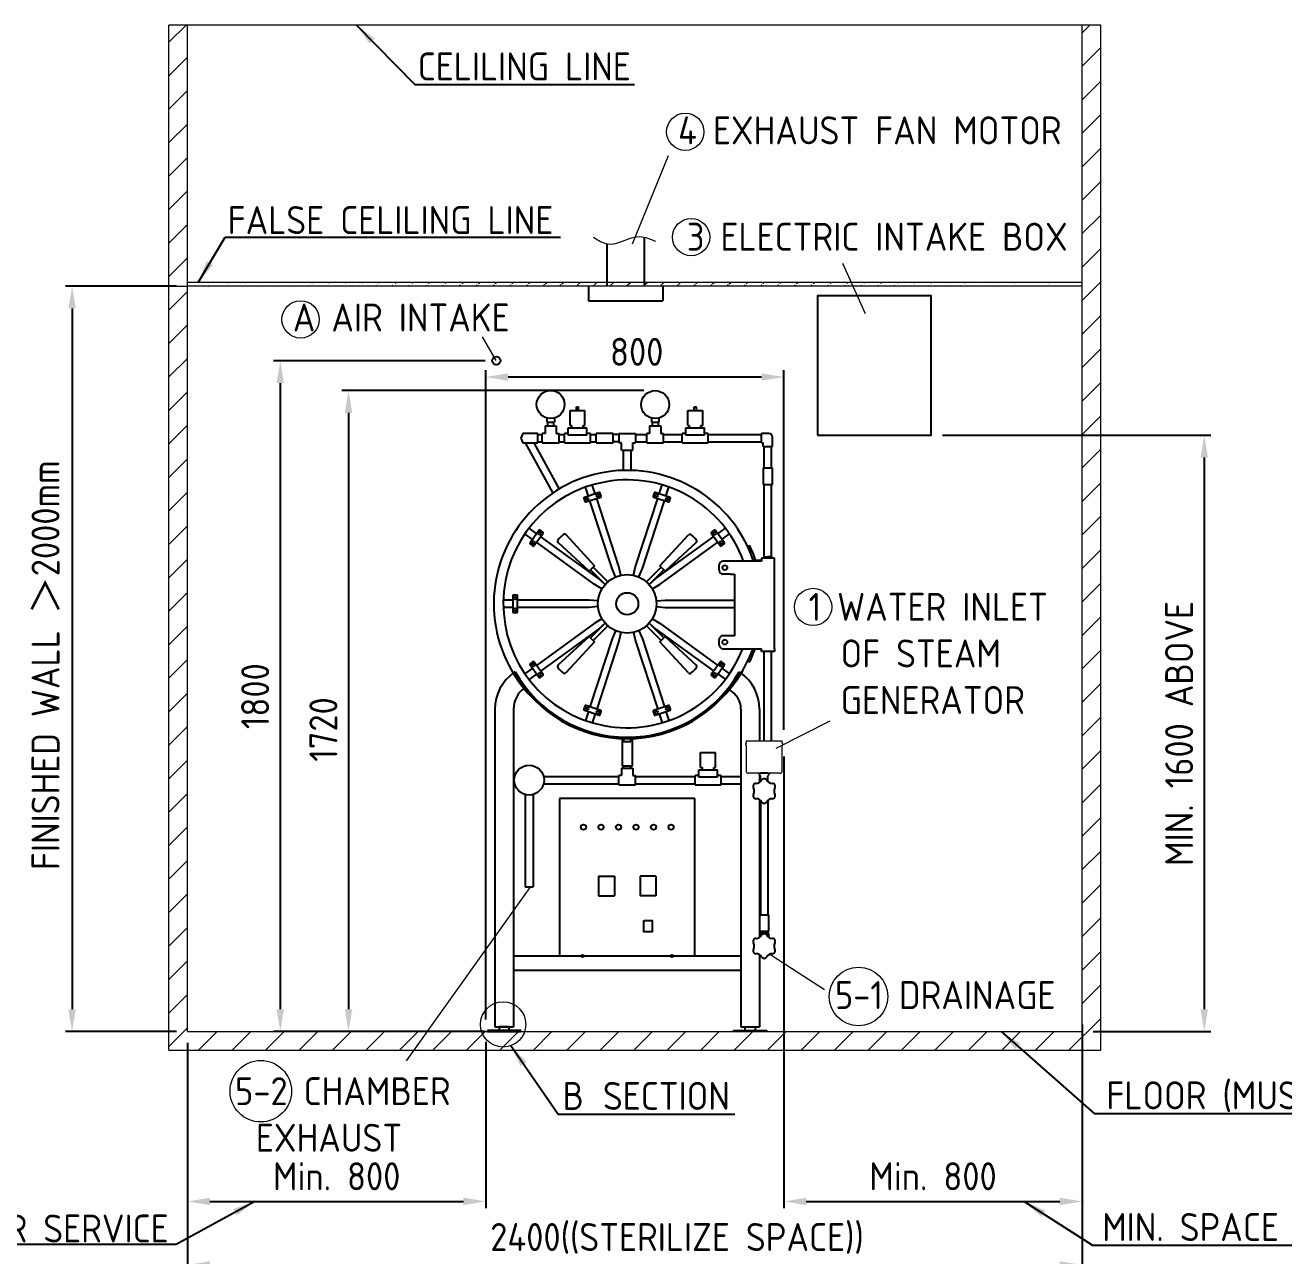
# Model space of a CAD drawing. Header units: millimetres. Extents: x -414479 to -402759, y -47546 to -39306.
# Drawn here: x -410702 to -407325, y -45811 to -42509 of the extents above; entities that cross this region are included whole.
import ezdxf

# ---------------------------------------------------------------- set-up
doc = ezdxf.new("R2010")
doc.units = ezdxf.units.MM
doc.linetypes.add('HIDDEN', pattern=[9.525, 6.35, -3.175])
doc.layers.get('0').update_dxf_attribs({"lineweight": 25})
for name, color, linetype, lineweight in [('D', 3, 'Continuous', 13), ('H', 2, 'HIDDEN', 15), ('S', 4, 'Continuous', 15)]:
    doc.layers.add(name, color=color, linetype=linetype, lineweight=lineweight)
doc.styles.get("Standard").update_dxf_attribs({"font": 'KAIU.TTF'})
doc.styles.add('STU25', font='isocp2.shx')
doc.dimstyles.new('STU25', dxfattribs={"dimscale": 30, "dimtxt": 2.5, "dimasz": 2, "dimexe": 0.6, "dimexo": 1, "dimgap": 1, "dimtad": 1, "dimdsep": 46, "dimtxsty": 'STU25', "dimcen": 2, "dimazin": 2, "dimtfac": 1, "dimtmove": 0, "dimatfit": 3, "dimfxl": 0, "dimtolj": 1, "dimtzin": 0, "dimarcsym": 0})
doc.dimstyles.new('STU25$7', dxfattribs={"dimscale": 30, "dimtxt": 2.5, "dimasz": 2, "dimexe": 1.25, "dimexo": 0.625, "dimgap": 1, "dimtad": 0, "dimdec": 4, "dimdsep": 46, "dimtxsty": 'STU25', "dimcen": 2.5, "dimazin": 2, "dimtfac": 1, "dimtdec": 4, "dimtmove": 0, "dimatfit": 3, "dimfxl": 0, "dimtolj": 1, "dimtzin": 0, "dimarcsym": 0})

# ---------------------------------------------------------------- blocks, each defined once
blk = doc.blocks.new('*D2')
at = {"layer": 'D', "color": 0, "linetype": 'Continuous', "lineweight": -2}
for p, q in [((-409466.6, -45176.5), (-409466.6, -43435.3)), ((-409406.6, -43453.3), (-408726.6, -43453.3)), ((-408666.6, -44399.5), (-408666.6, -43435.3))]:
    blk.add_line(p, q, dxfattribs=at)
at = {"layer": 'D', "color": 0}
for points in [[(-409406.6, -43443.3), (-409406.6, -43463.3), (-409466.6, -43453.3)], [(-408726.6, -43463.3), (-408726.6, -43443.3), (-408666.6, -43453.3)]]:
    blk.add_solid(points, dxfattribs=at)
at = {"layer": 'Defpoints', "color": 0}
for p in [(-408666.6, -43453.3), (-408666.6, -44429.5), (-409466.6, -45206.5)]:
    blk.add_point(p, dxfattribs=at)
at = {"layer": 'D', "color": 0, "insert": (-409061.6, -43385.8), "char_height": 75, "attachment_point": 5, "style": 'STU25'}
blk.add_mtext('\\A1;800', dxfattribs=at)
blk = doc.blocks.new('*D3')
at = {"layer": 'D', "color": 0, "linetype": 'Continuous', "lineweight": -2}
for p, q in [((-409042.1, -43489.7), (-409852.8, -43489.7)), ((-409834.8, -43549.7), (-409834.8, -45149.5)), ((-409560.2, -45209.5), (-409852.8, -45209.5))]:
    blk.add_line(p, q, dxfattribs=at)
at = {"layer": 'D', "color": 0}
for points in [[(-409824.8, -43549.7), (-409844.8, -43549.7), (-409834.8, -43489.7)], [(-409844.8, -45149.5), (-409824.8, -45149.5), (-409834.8, -45209.5)]]:
    blk.add_solid(points, dxfattribs=at)
at = {"layer": 'Defpoints', "color": 0}
for p in [(-409012.1, -43489.7), (-409834.8, -45209.5), (-409530.2, -45209.5)]:
    blk.add_point(p, dxfattribs=at)
at = {"layer": 'D', "color": 0, "insert": (-409902.3, -44398.9), "char_height": 75, "attachment_point": 5, "rotation": 90, "style": 'STU25'}
blk.add_mtext('\\A1;{\\Fisocp2.shx;1720}', dxfattribs=at)
blk = doc.blocks.new('*D6')
at = {"layer": 'D', "color": 0, "lineweight": -2}
for p, q in [((-410266.6, -45239.5), (-410266.6, -45683)), ((-409466.6, -45236.5), (-409466.6, -45683)), ((-410206.6, -45665), (-409526.6, -45665))]:
    blk.add_line(p, q, dxfattribs=at)
at = {"layer": 'D', "color": 0}
for points in [[(-410206.6, -45655), (-410206.6, -45675), (-410266.6, -45665)], [(-409526.6, -45675), (-409526.6, -45655), (-409466.6, -45665)]]:
    blk.add_solid(points, dxfattribs=at)
at = {"layer": 'Defpoints', "color": 0}
for p in [(-410266.6, -45209.5), (-409466.6, -45206.5), (-409466.6, -45665)]:
    blk.add_point(p, dxfattribs=at)
at = {"layer": 'D', "color": 0, "insert": (-409866.6, -45597.5), "char_height": 75, "attachment_point": 5, "style": 'STU25'}
blk.add_mtext('\\A1;Min. 800', dxfattribs=at)
blk = doc.blocks.new('*D7')
at = {"layer": 'D', "color": 0, "lineweight": -2}
for p, q in [((-408666.6, -44471.3), (-408666.6, -45683)), ((-407866.6, -45190), (-407866.6, -45683)), ((-408606.6, -45665), (-407926.6, -45665))]:
    blk.add_line(p, q, dxfattribs=at)
at = {"layer": 'D', "color": 0}
for points in [[(-408606.6, -45655), (-408606.6, -45675), (-408666.6, -45665)], [(-407926.6, -45675), (-407926.6, -45655), (-407866.6, -45665)]]:
    blk.add_solid(points, dxfattribs=at)
at = {"layer": 'Defpoints', "color": 0}
for p in [(-408666.6, -44441.3), (-407866.6, -45160), (-407866.6, -45665)]:
    blk.add_point(p, dxfattribs=at)
at = {"layer": 'D', "color": 0, "insert": (-408266.6, -45597.5), "char_height": 75, "attachment_point": 5, "style": 'STU25'}
blk.add_mtext('\\A1;Min. 800', dxfattribs=at)
blk = doc.blocks.new('*D8')
at = {"layer": 'D', "color": 0, "lineweight": -2}
for p, q in [((-409468.3, -43409.5), (-410035.9, -43409.5)), ((-410017.9, -43469.5), (-410017.9, -45149.5)), ((-409468.3, -45209.5), (-410035.9, -45209.5))]:
    blk.add_line(p, q, dxfattribs=at)
at = {"layer": 'D', "color": 0}
for points in [[(-410007.9, -43469.5), (-410027.9, -43469.5), (-410017.9, -43409.5)], [(-410027.9, -45149.5), (-410007.9, -45149.5), (-410017.9, -45209.5)]]:
    blk.add_solid(points, dxfattribs=at)
at = {"layer": 'Defpoints', "color": 0}
for p in [(-409438.3, -43409.5), (-410017.9, -45209.5), (-409438.3, -45209.5)]:
    blk.add_point(p, dxfattribs=at)
at = {"layer": 'D', "color": 0, "insert": (-410085.4, -44309.5), "char_height": 75, "attachment_point": 5, "rotation": 90, "style": 'STU25'}
blk.add_mtext('\\A1;1800', dxfattribs=at)
blk = doc.blocks.new('*D16')
at = {"layer": 'D', "color": 0, "lineweight": -2}
for p, q in [((-407866.6, -45190), (-407866.6, -45853.4)), ((-410266.6, -45239.5), (-410266.6, -45853.4)), ((-410206.6, -45835.4), (-407926.6, -45835.4))]:
    blk.add_line(p, q, dxfattribs=at)
at = {"layer": 'D', "color": 0}
for points in [[(-410206.6, -45825.4), (-410206.6, -45845.4), (-410266.6, -45835.4)], [(-407926.6, -45845.4), (-407926.6, -45825.4), (-407866.6, -45835.4)]]:
    blk.add_solid(points, dxfattribs=at)
at = {"layer": 'Defpoints', "color": 0}
for p in [(-407866.6, -45160), (-410266.6, -45209.5), (-407866.6, -45835.4)]:
    blk.add_point(p, dxfattribs=at)
at = {"layer": 'D', "color": 0, "insert": (-408953.5, -45764.2), "char_height": 75, "attachment_point": 5, "style": 'STU25'}
blk.add_mtext('\\A1;2400((STERILIZE SPACE))', dxfattribs=at)
blk = doc.blocks.new('*D20')
at = {"layer": 'D', "color": 0, "lineweight": -2}
for p, q in [((-408241.5, -43609.5), (-407520.8, -43609.5)), ((-407538.8, -43669.5), (-407538.8, -45149.5)), ((-407836.6, -45209.5), (-407520.8, -45209.5))]:
    blk.add_line(p, q, dxfattribs=at)
at = {"layer": 'D', "color": 0}
for points in [[(-407528.8, -43669.5), (-407548.8, -43669.5), (-407538.8, -43609.5)], [(-407548.8, -45149.5), (-407528.8, -45149.5), (-407538.8, -45209.5)]]:
    blk.add_solid(points, dxfattribs=at)
at = {"layer": 'Defpoints', "color": 0}
for p in [(-408271.5, -43609.5), (-407866.6, -45209.5), (-407538.8, -45209.5)]:
    blk.add_point(p, dxfattribs=at)
at = {"layer": 'D', "color": 0, "insert": (-407606.3, -44409.5), "char_height": 75, "attachment_point": 5, "rotation": 90, "style": 'STU25'}
blk.add_mtext('\\A1;{\\Fisocp2.shx;MIN. 1600 ABOVE}', dxfattribs=at)
blk = doc.blocks.new('*D19')
at = {"layer": 'D', "color": 0, "lineweight": -2}
for p, q in [((-410296.6, -43209.5), (-410594.6, -43209.5)), ((-410576.6, -43269.5), (-410576.6, -45149.5)), ((-410296.6, -45209.5), (-410594.6, -45209.5))]:
    blk.add_line(p, q, dxfattribs=at)
at = {"layer": 'D', "color": 0}
for points in [[(-410566.6, -43269.5), (-410586.6, -43269.5), (-410576.6, -43209.5)], [(-410586.6, -45149.5), (-410566.6, -45149.5), (-410576.6, -45209.5)]]:
    blk.add_solid(points, dxfattribs=at)
at = {"layer": 'Defpoints', "color": 0}
for p in [(-410266.6, -43209.5), (-410576.6, -45209.5), (-410266.6, -45209.5)]:
    blk.add_point(p, dxfattribs=at)
at = {"layer": 'D', "color": 0, "insert": (-410685.3, -44776.3), "char_height": 75, "attachment_point": 1, "rotation": 90, "style": 'STU25'}
blk.add_mtext('\\A1;FINISHED WALL {\\f標楷體|b0|i0|c136|p65;＞}2000mm', dxfattribs=at)

msp = doc.modelspace()

# ---------------------------------------------------------------- hatches: boundary and pattern name
at = {"layer": 'H', "linetype": 'HIDDEN', "ltscale": 5}
h = msp.add_hatch(dxfattribs=at)
h.set_pattern_fill('ANSI31', color=256, scale=20, style=0)
h.set_pattern_definition([(45, (-175952.8, -25693.18), (-44.90128, 44.90128), [])])
h.paths.add_polyline_path([(-407816.642, -45259.468), (-407816.642, -42509.468), (-407866.642, -42509.468), (-407866.642, -45209.468), (-410266.642, -45209.468), (-410266.642, -42509.468), (-410316.642, -42509.468), (-410316.642, -45259.468)])
at = {"layer": 'H'}
h = msp.add_hatch(dxfattribs=at)
h.set_pattern_fill('ANSI31', color=256, scale=10, style=0)
h.set_pattern_definition([(45, (-172723.554, -25693.178), (-22.4506403, 22.4506403), [])])
edge = h.paths.add_edge_path()
edge.add_line((-407866.642, -43209.468), (-410266.642, -43209.468))
edge.add_line((-407866.642, -43199.468), (-410266.642, -43199.468))

# ---------------------------------------------------------------- linework, layer by layer
at = {"linetype": 'Continuous'}
for p, q in [((-409041.142, -43209.468), (-409041.142, -43078.161)), ((-409141.142, -43209.468), (-409141.142, -43096.071)), ((-409191.142, -43209.468), (-409191.142, -43248.611)), ((-408991.142, -43209.468), (-408991.142, -43248.611)), ((-409191.142, -43248.611), (-408991.142, -43248.611)), ((-409302.576, -43563.387), (-409302.576, -43574.745)), ((-409282.576, -43563.387), (-409282.576, -43574.745)), ((-409240.566, -43543.235), (-409200.566, -43543.235)), ((-409240.566, -43583.235), (-409240.566, -43543.235)), ((-409223.566, -43543.235), (-409223.566, -43533.235)), ((-409223.566, -43533.235), (-409217.566, -43533.235)), ((-409217.566, -43543.235), (-409217.566, -43533.235)), ((-409200.566, -43583.235), (-409200.566, -43543.235)), ((-409022.142, -43563.387), (-409022.142, -43574.745)), ((-409002.142, -43563.387), (-409002.142, -43574.745)), ((-408924.642, -43543.235), (-408884.642, -43543.235)), ((-408924.642, -43583.235), (-408924.642, -43543.235)), ((-408907.642, -43543.235), (-408907.642, -43533.235)), ((-408907.642, -43533.235), (-408901.642, -43533.235)), ((-408901.642, -43543.235), (-408901.642, -43533.235)), ((-408884.642, -43583.235), (-408884.642, -43543.235)), ((-409307.576, -43584.745), (-409307.576, -43604.745)), ((-409307.576, -43584.745), (-409277.576, -43584.745)), ((-409302.576, -43574.745), (-409282.576, -43574.745)), ((-409302.576, -43584.745), (-409282.576, -43584.745)), ((-409300.576, -43574.745), (-409300.576, -43584.745)), ((-409284.576, -43574.745), (-409284.576, -43584.745)), ((-409284.576, -43574.745), (-409284.576, -43584.745)), ((-409277.576, -43584.745), (-409277.576, -43604.745)), ((-409245.566, -43599.745), (-409245.566, -43589.745)), ((-409245.566, -43589.745), (-409195.566, -43589.745)), ((-409240.566, -43583.235), (-409235.566, -43583.235)), ((-409235.566, -43589.745), (-409235.566, -43583.235)), ((-409205.566, -43583.235), (-409200.566, -43583.235)), ((-409205.566, -43589.745), (-409205.566, -43583.235)), ((-409195.566, -43599.745), (-409195.566, -43589.745)), ((-409027.142, -43584.745), (-408997.142, -43584.745)), ((-409027.142, -43584.745), (-409027.142, -43604.745)), ((-409022.142, -43574.745), (-409002.142, -43574.745)), ((-409022.142, -43584.745), (-409002.142, -43584.745)), ((-409020.142, -43574.745), (-409020.142, -43584.745)), ((-409004.142, -43574.745), (-409004.142, -43584.745)), ((-409004.142, -43574.745), (-409004.142, -43584.745)), ((-408997.142, -43584.745), (-408997.142, -43604.745)), ((-408929.642, -43589.745), (-408879.642, -43589.745)), ((-408929.642, -43599.745), (-408929.642, -43589.745)), ((-408924.642, -43583.235), (-408919.642, -43583.235)), ((-408919.642, -43589.745), (-408919.642, -43583.235)), ((-408889.642, -43583.235), (-408884.642, -43583.235)), ((-408889.642, -43589.745), (-408889.642, -43583.235)), ((-408879.642, -43599.745), (-408879.642, -43589.745)), ((-409367.142, -43604.745), (-409372.142, -43617.245)), ((-409372.142, -43617.245), (-409367.142, -43629.745)), ((-409327.142, -43604.745), (-409367.142, -43604.745)), ((-409367.142, -43629.745), (-409327.142, -43629.745)), ((-409360.806, -43629.745), (-409286.94, -43764.684)), ((-409337.712, -43629.745), (-409270.025, -43753.982)), ((-409327.142, -43629.745), (-409327.142, -43604.745)), ((-409327.142, -43607.245), (-409315.076, -43607.245)), ((-409327.142, -43627.245), (-409315.076, -43627.245)), ((-409315.076, -43629.745), (-409315.076, -43604.745)), ((-409307.576, -43604.745), (-409315.076, -43604.745)), ((-409315.076, -43629.745), (-409270.076, -43629.745)), ((-409277.576, -43604.745), (-409270.076, -43604.745)), ((-409270.076, -43629.745), (-409270.076, -43604.745)), ((-409270.076, -43607.245), (-409255.566, -43607.245)), ((-409270.076, -43627.245), (-409255.566, -43627.245)), ((-409255.566, -43629.745), (-409255.566, -43604.745)), ((-409245.566, -43604.745), (-409255.566, -43604.745)), ((-409255.566, -43629.745), (-409185.566, -43629.745)), ((-409245.566, -43609.745), (-409245.566, -43599.745)), ((-409195.566, -43609.745), (-409245.566, -43609.745)), ((-409195.566, -43609.745), (-409195.566, -43599.745)), ((-409185.566, -43604.745), (-409195.566, -43604.745)), ((-409185.566, -43629.745), (-409185.566, -43604.745)), ((-409185.566, -43607.245), (-409170.031, -43607.245)), ((-409185.566, -43627.245), (-409170.031, -43627.245)), ((-409170.031, -43629.745), (-409170.031, -43604.745)), ((-409125.031, -43604.745), (-409170.031, -43604.745)), ((-409170.031, -43629.745), (-409125.031, -43629.745)), ((-409125.031, -43629.745), (-409125.031, -43604.745)), ((-409109.642, -43607.245), (-409125.031, -43607.245)), ((-409109.642, -43627.245), (-409125.031, -43627.245)), ((-409109.642, -43604.745), (-409109.642, -43629.745)), ((-409109.642, -43604.745), (-409064.642, -43604.745)), ((-409102.142, -43629.745), (-409109.642, -43629.745)), ((-409102.142, -43649.745), (-409102.142, -43629.745)), ((-409072.142, -43629.745), (-409064.642, -43629.745)), ((-409072.142, -43649.745), (-409072.142, -43629.745)), ((-409064.642, -43604.745), (-409064.642, -43629.745)), ((-409064.642, -43607.245), (-409034.642, -43607.245)), ((-409064.642, -43627.245), (-409034.642, -43627.245)), ((-409034.642, -43629.745), (-409034.642, -43604.745)), ((-409027.142, -43604.745), (-409034.642, -43604.745)), ((-409034.642, -43629.745), (-408989.642, -43629.745)), ((-408997.142, -43604.745), (-408989.642, -43604.745)), ((-408989.642, -43629.745), (-408989.642, -43604.745)), ((-408989.642, -43607.245), (-408939.642, -43607.245)), ((-408989.642, -43627.245), (-408939.642, -43627.245)), ((-408939.642, -43629.745), (-408939.642, -43604.745)), ((-408929.642, -43604.745), (-408939.642, -43604.745)), ((-408939.642, -43629.745), (-408869.642, -43629.745)), ((-408929.642, -43609.745), (-408929.642, -43599.745)), ((-408879.642, -43609.745), (-408929.642, -43609.745)), ((-408879.642, -43609.745), (-408879.642, -43599.745)), ((-408869.642, -43604.745), (-408879.642, -43604.745)), ((-408869.642, -43629.745), (-408869.642, -43604.745)), ((-408869.642, -43607.245), (-408727.186, -43607.245)), ((-408869.642, -43627.245), (-408727.186, -43627.245)), ((-408727.186, -43629.745), (-408727.186, -43604.745)), ((-408707.186, -43604.745), (-408727.186, -43604.745)), ((-408727.186, -43629.745), (-408722.186, -43629.745)), ((-408722.186, -43639.745), (-408722.186, -43629.745)), ((-408697.186, -43639.745), (-408697.186, -43614.745)), ((-409102.142, -43649.745), (-409072.142, -43649.745)), ((-408722.186, -43639.745), (-408697.186, -43639.745)), ((-408719.686, -43696.745), (-408719.686, -43639.745)), ((-408699.686, -43696.745), (-408699.686, -43639.745)), ((-408722.186, -43696.745), (-408697.186, -43696.745)), ((-408722.186, -43696.745), (-408722.186, -43741.745)), ((-408697.186, -43741.745), (-408697.186, -43696.745)), ((-408722.186, -43741.745), (-408697.186, -43741.745)), ((-408719.686, -43939.745), (-408719.686, -43741.745)), ((-408699.686, -43939.745), (-408699.686, -43741.745)), ((-409189.393, -43974.343), (-409272.587, -43897.513)), ((-409251.205, -43876.487), (-409174.544, -43959.494)), ((-408999.741, -43959.494), (-408922.911, -43876.3)), ((-408901.885, -43897.682), (-408984.892, -43974.343)), ((-409174.544, -43959.494), (-409189.393, -43974.343)), ((-409139.367, -44002.803), (-409178.61, -43963.56)), ((-408995.675, -43963.56), (-409034.918, -44002.803)), ((-408984.892, -43974.343), (-408999.741, -43959.494)), ((-408727.186, -43947.245), (-408830.186, -43947.245)), ((-408692.186, -43939.745), (-408727.186, -43939.745)), ((-408727.186, -43939.745), (-408727.186, -43947.245)), ((-408716.652, -43935.709), (-408717.195, -43936.251)), ((-408717.195, -43939.203), (-408717.195, -43936.251)), ((-408716.652, -43935.709), (-408709.686, -43935.709)), ((-408702.719, -43935.709), (-408709.686, -43935.709)), ((-408702.719, -43935.709), (-408702.177, -43936.251)), ((-408702.177, -43939.203), (-408702.177, -43936.251)), ((-408692.186, -43947.245), (-408692.186, -43939.745)), ((-408692.186, -44182.245), (-408692.186, -43947.245)), ((-409185.327, -43970.278), (-409146.084, -44009.52)), ((-409028.2, -44009.52), (-408988.958, -43970.278)), ((-408810.186, -43982.245), (-408799.186, -43982.245)), ((-408799.186, -43982.245), (-408799.186, -44147.245)), ((-409146.084, -44113.969), (-409185.327, -44153.212)), ((-409178.61, -44159.929), (-409139.367, -44120.687)), ((-409034.918, -44120.687), (-408995.675, -44159.929)), ((-408988.958, -44153.212), (-409028.2, -44113.969)), ((-409272.4, -44225.808), (-409189.393, -44149.146)), ((-409174.544, -44163.995), (-409251.374, -44247.189)), ((-409189.393, -44149.146), (-409174.544, -44163.995)), ((-408999.741, -44163.995), (-408984.892, -44149.146)), ((-408923.079, -44247.002), (-408999.741, -44163.995)), ((-408984.892, -44149.146), (-408901.698, -44225.976)), ((-408799.186, -44147.245), (-408810.186, -44147.245)), ((-408830.186, -44182.245), (-408727.186, -44182.245)), ((-408727.186, -44189.745), (-408727.186, -44182.245)), ((-408692.186, -44189.745), (-408727.186, -44189.745)), ((-408719.686, -44429.468), (-408719.686, -44189.745)), ((-408699.686, -44429.468), (-408699.686, -44189.745)), ((-408692.186, -44182.245), (-408692.186, -44189.745)), ((-408890.1, -44460.735), (-408850.1, -44460.735)), ((-408890.1, -44500.735), (-408890.1, -44460.735)), ((-408873.1, -44460.735), (-408873.1, -44460.235)), ((-408873.1, -44460.235), (-408867.1, -44460.235)), ((-408867.1, -44460.735), (-408867.1, -44460.235)), ((-408850.1, -44500.735), (-408850.1, -44460.735)), ((-409102.142, -44502.245), (-409072.142, -44502.245)), ((-409102.142, -44502.245), (-409102.142, -44522.245)), ((-409097.142, -44502.245), (-409097.142, -44497.245)), ((-409077.142, -44502.245), (-409077.142, -44497.245)), ((-409072.142, -44502.245), (-409072.142, -44522.245)), ((-408895.1, -44507.245), (-408845.1, -44507.245)), ((-408895.1, -44517.245), (-408895.1, -44507.245)), ((-408890.1, -44500.735), (-408885.1, -44500.735)), ((-408885.1, -44507.245), (-408885.1, -44500.735)), ((-408855.1, -44500.735), (-408850.1, -44500.735)), ((-408855.1, -44507.245), (-408855.1, -44500.735)), ((-408845.1, -44517.245), (-408845.1, -44507.245)), ((-409311.616, -44524.745), (-409109.642, -44524.745)), ((-409102.142, -44522.245), (-409109.642, -44522.245)), ((-409109.642, -44547.245), (-409109.642, -44522.245)), ((-409072.142, -44522.245), (-409064.642, -44522.245)), ((-409064.642, -44547.245), (-409064.642, -44522.245)), ((-409064.642, -44524.745), (-408905.1, -44524.745)), ((-408895.1, -44522.245), (-408905.1, -44522.245)), ((-408905.1, -44547.245), (-408905.1, -44522.245)), ((-408895.1, -44527.245), (-408895.1, -44517.245)), ((-408845.1, -44527.245), (-408895.1, -44527.245)), ((-408845.1, -44527.245), (-408845.1, -44517.245)), ((-408835.1, -44522.245), (-408845.1, -44522.245)), ((-408835.1, -44547.245), (-408835.1, -44522.245)), ((-408835.1, -44524.745), (-408782.142, -44524.745)), ((-408729.792, -44537.503), (-408729.792, -44522.949)), ((-408709.492, -44537.503), (-408709.492, -44522.949)), ((-409311.616, -44544.745), (-409109.642, -44544.745)), ((-409109.642, -44547.245), (-409064.642, -44547.245)), ((-409064.642, -44544.745), (-408905.1, -44544.745)), ((-408905.1, -44547.245), (-408835.1, -44547.245)), ((-408835.1, -44544.745), (-408782.142, -44544.745)), ((-408729.642, -44589.393), (-408729.642, -44896.299)), ((-408709.642, -44589.393), (-408709.642, -44896.299)), ((-408732.142, -44896.299), (-408732.142, -44941.299)), ((-408732.142, -44896.299), (-408707.142, -44896.299)), ((-408707.142, -44941.299), (-408707.142, -44896.299)), ((-408732.142, -44941.299), (-408707.142, -44941.299)), ((-408732.142, -44946.299), (-408707.142, -44946.299)), ((-408732.142, -44946.299), (-408732.142, -44956.515)), ((-408709.642, -44941.299), (-408729.642, -44941.299)), ((-408729.642, -44941.299), (-408729.642, -44946.299)), ((-408709.642, -44941.299), (-408709.642, -44946.299)), ((-408707.142, -44956.515), (-408707.142, -44946.299)), ((-409372.642, -45206.468), (-409461.642, -45206.468)), ((-409461.642, -45206.468), (-409461.642, -45209.468)), ((-409461.642, -45209.468), (-409372.642, -45209.468)), ((-409403.863, -45196.468), (-409430.421, -45196.468)), ((-409430.421, -45196.468), (-409430.421, -45206.468)), ((-409403.863, -45206.468), (-409403.863, -45196.468)), ((-409372.642, -45209.468), (-409372.642, -45206.468)), ((-408801.642, -45206.468), (-408712.642, -45206.468)), ((-408801.642, -45209.468), (-408801.642, -45206.468)), ((-408712.642, -45209.468), (-408801.642, -45209.468)), ((-408770.421, -45206.468), (-408770.421, -45196.468)), ((-408743.863, -45196.468), (-408743.863, -45206.468)), ((-408712.642, -45206.468), (-408712.642, -45209.468))]:
    msp.add_line(p, q, dxfattribs=at)
for p, q in [((-409097.142, -43649.745), (-409077.142, -43649.745)), ((-409097.142, -43703.884), (-409097.142, -43649.745)), ((-409077.142, -43649.745), (-409077.142, -43703.884)), ((-409162.038, -43763.281), (-409201.983, -43776.26)), ((-409191.046, -43772.706), (-409198.884, -43748.583)), ((-409172.975, -43766.835), (-409180.813, -43742.712)), ((-409156.737, -43773.125), (-409159.518, -43764.565)), ((-409014.766, -43764.565), (-409017.548, -43773.125)), ((-408972.302, -43776.26), (-409012.246, -43763.281)), ((-409001.309, -43766.835), (-408993.471, -43742.712)), ((-408983.239, -43772.706), (-408975.401, -43748.583)), ((-409203.267, -43778.78), (-409200.486, -43787.339)), ((-409197.965, -43788.623), (-409158.021, -43775.645)), ((-409127.785, -43967.401), (-409187.028, -43785.07)), ((-409109.715, -43961.53), (-409168.958, -43779.198)), ((-409064.569, -43961.53), (-409005.326, -43779.198)), ((-409046.499, -43967.401), (-408987.256, -43785.07)), ((-409016.263, -43775.645), (-408976.319, -43788.623)), ((-408973.799, -43787.339), (-408971.018, -43778.78)), ((-409329.927, -43873.609), (-409350.447, -43858.7)), ((-409323.167, -43864.305), (-409347.854, -43898.284)), ((-409313.092, -43869.153), (-409320.373, -43863.863)), ((-408853.911, -43863.863), (-408861.192, -43869.153)), ((-408826.431, -43898.284), (-408851.118, -43864.305)), ((-408844.358, -43873.609), (-408823.838, -43858.7)), ((-409341.094, -43888.98), (-409361.615, -43874.072)), ((-409347.412, -43901.078), (-409340.13, -43906.368)), ((-409337.337, -43905.925), (-409312.65, -43871.947)), ((-409175.477, -44009.309), (-409330.577, -43896.622)), ((-409164.309, -43993.937), (-409319.409, -43881.25)), ((-409009.976, -43993.937), (-408854.875, -43881.25)), ((-408998.808, -44009.309), (-408843.707, -43896.622)), ((-408861.635, -43871.947), (-408836.948, -43905.925)), ((-408834.154, -43906.368), (-408826.873, -43901.078)), ((-408833.19, -43888.98), (-408812.67, -43874.072)), ((-408763.779, -43908.234), (-408758.36, -43905.658)), ((-409118.545, -43989.527), (-409127.785, -43967.401)), ((-409104.186, -43984.861), (-409109.715, -43961.53)), ((-409070.099, -43984.861), (-409064.569, -43961.53)), ((-409055.74, -43989.527), (-409046.499, -43967.401)), ((-408840.186, -43972.245), (-408840.186, -43957.245)), ((-408727.186, -43945.745), (-408742.148, -43945.745)), ((-409146.122, -44009.562), (-409164.309, -43993.937)), ((-409028.163, -44009.562), (-409009.976, -43993.937)), ((-408810.186, -43982.245), (-408830.186, -43982.245)), ((-409154.996, -44021.777), (-409175.477, -44009.309)), ((-409019.288, -44021.777), (-408998.808, -44009.309)), ((-409394.142, -44052.245), (-409419.507, -44052.245)), ((-409394.142, -44040.745), (-409394.142, -44082.745)), ((-409383.142, -44038.745), (-409392.142, -44038.745)), ((-409381.142, -44082.745), (-409381.142, -44040.745)), ((-409189.427, -44052.245), (-409381.142, -44052.245)), ((-409165.53, -44054.196), (-409189.427, -44052.245)), ((-409165.53, -44069.294), (-409189.427, -44071.245)), ((-409008.755, -44054.196), (-408984.857, -44052.245)), ((-409008.755, -44069.294), (-408984.857, -44071.245)), ((-408984.857, -44052.245), (-408799.186, -44052.245)), ((-409394.142, -44071.245), (-409419.507, -44071.245)), ((-409392.142, -44084.745), (-409383.142, -44084.745)), ((-409189.427, -44071.245), (-409381.142, -44071.245)), ((-409154.996, -44101.712), (-409175.477, -44114.181)), ((-409019.288, -44101.712), (-408998.808, -44114.181)), ((-408984.857, -44071.245), (-408799.186, -44071.245)), ((-409175.477, -44114.181), (-409330.577, -44226.868)), ((-409164.309, -44129.552), (-409319.409, -44242.239)), ((-409146.122, -44113.927), (-409164.309, -44129.552)), ((-409118.545, -44133.963), (-409127.785, -44156.088)), ((-409055.74, -44133.963), (-409046.499, -44156.088)), ((-409028.163, -44113.927), (-409009.976, -44129.552)), ((-409009.976, -44129.552), (-408854.875, -44242.239)), ((-408998.808, -44114.181), (-408843.707, -44226.868)), ((-409127.785, -44156.088), (-409187.028, -44338.42)), ((-409109.715, -44161.959), (-409168.958, -44344.291)), ((-409104.186, -44138.628), (-409109.715, -44161.959)), ((-409070.099, -44138.628), (-409064.569, -44161.959)), ((-409064.569, -44161.959), (-409005.326, -44344.291)), ((-409046.499, -44156.088), (-408987.256, -44338.42)), ((-408840.186, -44172.245), (-408840.186, -44157.245)), ((-408810.186, -44147.245), (-408830.186, -44147.245)), ((-409341.094, -44234.509), (-409361.615, -44249.418)), ((-409347.854, -44225.205), (-409323.167, -44259.184)), ((-409340.13, -44217.122), (-409347.412, -44222.412)), ((-409312.65, -44251.543), (-409337.337, -44217.564)), ((-408836.948, -44217.564), (-408861.635, -44251.543)), ((-408851.118, -44259.184), (-408826.431, -44225.205)), ((-408826.873, -44222.412), (-408834.154, -44217.122)), ((-408833.19, -44234.509), (-408812.67, -44249.418)), ((-408763.779, -44215.255), (-408758.36, -44217.832)), ((-409387.489, -44244.5), (-409390.971, -44246.468)), ((-409329.927, -44249.88), (-409350.447, -44264.789)), ((-409320.373, -44259.627), (-409313.092, -44254.337)), ((-408861.192, -44254.337), (-408853.911, -44259.627)), ((-408844.358, -44249.88), (-408823.838, -44264.789)), ((-408786.795, -44244.5), (-408783.313, -44246.468)), ((-409200.486, -44336.15), (-409203.267, -44344.71)), ((-409158.021, -44347.845), (-409197.965, -44334.866)), ((-408976.319, -44334.866), (-409016.263, -44347.845)), ((-408971.018, -44344.71), (-408973.799, -44336.15)), ((-409442.142, -44344.766), (-409442.142, -45196.468)), ((-409392.142, -44344.766), (-409392.142, -45196.468)), ((-409201.983, -44347.23), (-409162.038, -44360.208)), ((-409191.046, -44350.783), (-409198.884, -44374.906)), ((-409172.975, -44356.655), (-409180.813, -44380.778)), ((-409159.518, -44358.924), (-409156.737, -44350.365)), ((-409017.548, -44350.365), (-409014.766, -44358.924)), ((-409012.246, -44360.208), (-408972.302, -44347.23)), ((-409001.309, -44356.655), (-408993.471, -44380.778)), ((-408983.239, -44350.783), (-408975.401, -44374.906)), ((-408782.142, -44344.766), (-408782.142, -45196.468)), ((-408732.142, -44344.766), (-408732.142, -44429.468)), ((-409100.142, -44497.245), (-409100.142, -44419.509)), ((-409097.142, -44419.605), (-409097.142, -44431.245)), ((-409097.142, -44431.245), (-409077.142, -44431.245)), ((-409077.142, -44431.245), (-409077.142, -44419.605)), ((-409074.142, -44419.509), (-409074.142, -44497.245)), ((-409074.142, -44497.245), (-409100.142, -44497.245)), ((-408732.142, -44516.468), (-408732.142, -44540.707)), ((-408719.642, -44516.468), (-408729.792, -44516.468)), ((-408729.792, -44537.503), (-408729.792, -44538.907)), ((-408709.492, -44516.468), (-408719.642, -44516.468)), ((-408709.492, -44538.907), (-408709.492, -44537.503)), ((-409361.346, -44574.292), (-409361.346, -44821.293)), ((-409339.346, -44574.292), (-409339.346, -44821.293)), ((-408905.892, -44583.968), (-409268.392, -44583.968)), ((-409268.392, -44583.968), (-409268.392, -45006.468)), ((-408905.892, -45006.468), (-408905.892, -44583.968)), ((-408732.142, -44587.456), (-408732.142, -44956.514)), ((-409163.742, -44792.468), (-409163.742, -44844.968)), ((-409163.742, -44792.468), (-409121.042, -44792.468)), ((-409121.042, -44792.468), (-409121.042, -44844.968)), ((-409010.042, -44792.468), (-409052.742, -44792.468)), ((-409052.742, -44792.468), (-409052.742, -44844.968)), ((-409010.042, -44792.468), (-409010.042, -44844.968)), ((-409361.346, -44821.293), (-409339.346, -44821.293)), ((-409163.742, -44844.968), (-409121.042, -44844.968)), ((-409010.042, -44844.968), (-409052.742, -44844.968)), ((-409392.142, -45006.468), (-408782.142, -45006.468)), ((-409268.392, -45006.468), (-408905.892, -45006.468)), ((-408732.142, -45003.265), (-408732.142, -45196.468)), ((-409392.142, -45044.968), (-408782.142, -45044.968)), ((-409442.142, -45196.468), (-409392.142, -45196.468)), ((-408782.142, -45196.468), (-408732.142, -45196.468))]:
    msp.add_line(p, q)
at = {"color": 7, "linetype": 'Continuous', "lineweight": 15}
for p, q in [((-408767.642, -44429.468), (-408671.642, -44429.468)), ((-408767.642, -44429.468), (-408767.642, -44435.684)), ((-408767.642, -44441.252), (-408767.642, -44511.468)), ((-408671.642, -44435.684), (-408671.642, -44429.468)), ((-408671.642, -44511.468), (-408671.642, -44441.252)), ((-408676.642, -44516.468), (-408762.642, -44516.468))]:
    msp.add_line(p, q, dxfattribs=at)
at = {"linetype": 'Continuous'}
msp.add_lwpolyline([(-408576.185, -43609.468), (-408271.497, -43609.468), (-408271.497, -43235.598), (-408576.185, -43235.598)], close=True, dxfattribs=at)
msp.add_lwpolyline([(-409042.392, -44911.118), (-409020.392, -44911.118), (-409020.392, -44941.318), (-409042.392, -44941.318)], close=True)
for centre, radius in [((-409438.273, -43409.468), 10.761), ((-409194.268, -43780.587), 3.5), ((-409165.736, -43771.317), 3.5), ((-409008.549, -43771.317), 3.5), ((-408980.017, -43780.587), 3.5), ((-409339.069, -43897.251), 3.5), ((-409321.435, -43872.98), 3.5), ((-408852.849, -43872.98), 3.5), ((-408835.216, -43897.251), 3.5), ((-408825.186, -43964.745), 6.5), ((-409087.142, -44061.745), 29.644), ((-409387.642, -44046.745), 3.5), ((-409387.642, -44076.745), 3.5), ((-408825.186, -44164.745), 6.5), ((-409339.069, -44226.239), 3.5), ((-408835.216, -44226.239), 3.5), ((-409321.435, -44250.509), 3.5), ((-408852.849, -44250.509), 3.5), ((-409194.268, -44342.902), 3.5), ((-408980.017, -44342.902), 3.5), ((-409165.736, -44352.172), 3.5), ((-409008.549, -44352.172), 3.5), ((-409204.392, -44660.968), 7), ((-409157.392, -44660.968), 7), ((-409110.392, -44660.968), 7), ((-409063.392, -44660.968), 7), ((-409016.392, -44660.968), 7), ((-408969.392, -44660.968), 7), ((-409207.142, -45006.468), 3), ((-408967.142, -45006.468), 3)]:
    msp.add_circle(centre, radius)
for centre, radius in [((-409292.576, -43527.031), 37.5), ((-409012.142, -43527.245), 37.5), ((-409087.142, -44061.745), 78.75), ((-409350.346, -44534.745), 40)]:
    msp.add_circle(centre, radius, dxfattribs=at)
for centre, radius, start, end in [((-408707.186, -43614.745), 10, 0, 90), ((-409269.047, -43893.973), 5.007, 146.352885, 225), ((-409226.786, -43922.101), 55.773, 123.648227, 146.352885), ((-409254.919, -43879.835), 5, 42.039064, 123.648227), ((-408919.371, -43879.84), 5.007, 56.352885, 135), ((-408947.499, -43922.101), 55.773, 33.648227, 56.352885), ((-408905.233, -43893.968), 5, 312.039064, 33.648227), ((-409269.052, -44229.521), 5, 132.039064, 213.648227), ((-409226.786, -44201.388), 55.773, 213.648227, 236.352885), ((-408947.499, -44201.388), 55.773, 303.648227, 326.352885), ((-408905.238, -44229.517), 5.007, 326.352885, 45), ((-409254.914, -44243.649), 5.007, 236.352885, 315), ((-408919.366, -44243.654), 5, 222.039064, 303.648227)]:
    msp.add_arc(centre, radius, start, end, dxfattribs=at)
for centre, radius, start, end in [((-409087.142, -44061.745), 358, 18.65279, 340.330613), ((-409087.142, -44061.745), 332.5, 20.142788, 338.751969), ((-409161.42, -43765.183), 2, 18, 108), ((-409012.864, -43765.183), 2, 72, 162), ((-409201.365, -43778.162), 2, 108, 198), ((-409198.584, -43786.721), 2, 198, 288), ((-409158.639, -43773.743), 2, 288, 18), ((-409015.645, -43773.743), 2, 162, 252), ((-408975.701, -43786.721), 2, 252, 342), ((-408972.92, -43778.162), 2, 342, 72), ((-409321.549, -43865.481), 2, 54, 144), ((-408852.736, -43865.481), 2, 36, 126), ((-409346.236, -43899.46), 2, 144, 234), ((-409314.268, -43870.771), 2, 324, 54), ((-408860.017, -43870.771), 2, 126, 216), ((-408828.049, -43899.46), 2, 306, 36), ((-409338.955, -43904.75), 2, 234, 324), ((-408835.33, -43904.75), 2, 216, 306), ((-409086.642, -44061.745), 357.5, 18.679842, 25.429472), ((-409086.642, -44061.745), 363.5, 18.360399, 25.429472), ((-409086.642, -44061.745), 363.5, 18.360399, 25.429472), ((-408830.186, -43957.245), 10, 90, 180), ((-408830.186, -43972.245), 10, 180, 270), ((-409392.142, -44040.745), 2, 90, 180), ((-409383.142, -44040.745), 2, 0, 90), ((-409392.142, -44082.745), 2, 180, 270), ((-409383.142, -44082.745), 2, 270, 0), ((-408830.186, -44157.245), 10, 90, 180), ((-408830.186, -44172.245), 10, 180, 270), ((-409086.642, -44061.745), 357.5, 334.570528, 340.301967), ((-409086.642, -44061.745), 363.5, 334.570528, 340.640197), ((-409086.642, -44061.745), 363.5, 334.570528, 340.640197), ((-409346.236, -44224.03), 2, 126, 216), ((-409338.955, -44218.74), 2, 36, 126), ((-408835.33, -44218.74), 2, 54, 144), ((-408828.049, -44224.03), 2, 324, 54), ((-409322.142, -44344.766), 120, 125, 180), ((-409087.142, -44074.745), 349, 209.474974, 330.525026), ((-409087.142, -44074.745), 345, 209.474974, 330.525026), ((-409321.549, -44258.009), 2, 216, 306), ((-409314.268, -44252.719), 2, 306, 36), ((-408860.017, -44252.719), 2, 144, 234), ((-408852.736, -44258.009), 2, 234, 324), ((-408852.142, -44344.766), 120, 0, 55), ((-409322.142, -44344.766), 70, 125.593335, 180), ((-408842.142, -44344.766), 60, 0, 61.900167), ((-409198.584, -44336.768), 2, 72, 162), ((-408975.701, -44336.768), 2, 18, 108), ((-409201.365, -44345.328), 2, 162, 252), ((-409161.42, -44358.306), 2, 252, 342), ((-409158.639, -44349.747), 2, 342, 72), ((-409015.645, -44349.747), 2, 108, 198), ((-409012.864, -44358.306), 2, 198, 288), ((-408972.92, -44345.328), 2, 288, 18)]:
    msp.add_arc(centre, radius, start, end)
at = {"color": 7, "linetype": 'Continuous', "lineweight": 15}
for centre, radius, start, end in [((-408767.642, -44438.468), 2.5, 96.15064, 263.84936), ((-408767.942, -44435.684), 0.3, 276.15064, 0), ((-408767.942, -44441.252), 0.3, 0, 83.84936), ((-408671.342, -44435.684), 0.3, 180, 263.84936), ((-408671.342, -44441.252), 0.3, 96.15064, 180), ((-408671.642, -44438.468), 2.5, 276.15064, 83.84936), ((-408762.642, -44511.468), 5, 180, 270), ((-408739.153, -44526.468), 10, 20.605558, 90), ((-408700.132, -44526.468), 10, 90, 159.394442), ((-408676.642, -44511.468), 5, 270, 0)]:
    msp.add_arc(centre, radius, start, end, dxfattribs=at)
at = {"color": 7, "linetype": 'Continuous'}
for centre, radius, start, end in [((-408741.892, -44525.543), 18.028, 271.15518, 328.84482), ((-408741.892, -44525.543), 18.027, 271.15518, 328.84482), ((-408719.642, -44538.994), 7.973, 31.15518, 148.84482), ((-408719.642, -44538.994), 7.972, 31.15518, 148.84482), ((-408697.392, -44525.543), 18.028, 211.15518, 268.84482), ((-408697.392, -44525.543), 18.027, 211.15518, 268.84482), ((-408741.368, -44551.538), 7.973, 91.15518, 208.84482), ((-408741.368, -44551.538), 7.972, 91.15518, 208.84482), ((-408741.368, -44576.625), 7.973, 151.15518, 268.84482), ((-408741.368, -44576.625), 7.972, 151.15518, 268.84482), ((-408764.142, -44564.081), 18.027, 331.15518, 28.84482), ((-408764.142, -44564.081), 18.028, 331.15518, 28.84482), ((-408697.916, -44551.538), 7.973, 331.15518, 88.84482), ((-408697.916, -44551.538), 7.972, 331.15518, 88.84482), ((-408697.916, -44576.625), 7.973, 271.15518, 28.84482), ((-408697.916, -44576.625), 7.972, 271.15518, 28.84482), ((-408675.142, -44564.081), 18.028, 151.15518, 208.84482), ((-408675.142, -44564.081), 18.027, 151.15518, 208.84482), ((-408741.892, -44602.619), 18.028, 31.15518, 88.84482), ((-408741.892, -44602.619), 18.027, 31.15518, 88.84482), ((-408719.642, -44589.168), 7.972, 211.15518, 328.84482), ((-408719.642, -44589.168), 7.973, 211.15518, 328.84482), ((-408697.392, -44602.619), 18.028, 91.15518, 148.84482), ((-408697.392, -44602.619), 18.027, 91.15518, 148.84482), ((-408719.642, -44954.803), 7.973, 31.15518, 148.84482), ((-408719.642, -44954.803), 7.972, 31.15518, 148.84482), ((-408741.368, -44967.346), 7.973, 91.15518, 208.84482), ((-408741.368, -44967.346), 7.972, 91.15518, 208.84482), ((-408764.142, -44979.89), 18.027, 331.15518, 28.84482), ((-408764.142, -44979.89), 18.028, 331.15518, 28.84482), ((-408741.892, -44941.352), 18.027, 271.15518, 328.84482), ((-408741.892, -44941.352), 18.028, 271.15518, 328.84482), ((-408697.392, -44941.352), 18.028, 211.15518, 268.84482), ((-408697.392, -44941.352), 18.027, 211.15518, 268.84482), ((-408697.916, -44967.346), 7.973, 331.15518, 88.84482), ((-408697.916, -44967.346), 7.972, 331.15518, 88.84482), ((-408675.142, -44979.89), 18.028, 151.15518, 208.84482), ((-408675.142, -44979.89), 18.027, 151.15518, 208.84482), ((-408741.368, -44992.433), 7.973, 151.15518, 268.84482), ((-408741.368, -44992.433), 7.972, 151.15518, 268.84482), ((-408741.892, -45018.428), 18.028, 31.15518, 88.84482), ((-408741.892, -45018.428), 18.027, 31.15518, 88.84482), ((-408719.642, -45004.977), 7.972, 211.15518, 328.84482), ((-408719.642, -45004.977), 7.973, 211.15518, 328.84482), ((-408697.392, -45018.428), 18.028, 91.15518, 148.84482), ((-408697.392, -45018.428), 18.027, 91.15518, 148.84482), ((-408697.916, -44992.433), 7.973, 271.15518, 28.84482), ((-408697.916, -44992.433), 7.972, 271.15518, 28.84482)]:
    msp.add_arc(centre, radius, start, end, dxfattribs=at)
at = {"layer": 'D'}
for p, q in [((-409072.666, -43095.855), (-408976.363, -42859.436)), ((-409438.273, -43409.468), (-409475.533, -43345.462)), ((-408687.257, -44449.048), (-408542.711, -44375.726)), ((-409348.569, -44822.499), (-409680.139, -45288.025)), ((-408704.522, -45001.87), (-408557.76, -45096.564))]:
    msp.add_line(p, q, dxfattribs=at)
at = {"layer": 'D', "linetype": 'Continuous'}
for p, q in [((-408447.536, -43283.51), (-408508.816, -43148.643)), ((-410316.642, -43209.468), (-410266.642, -43209.468))]:
    msp.add_line(p, q, dxfattribs=at)
at = {"layer": 'D'}
for centre, radius in [((-408931.391, -42795.491), 50), ((-408915.581, -43078.133), 50), ((-409963.487, -43298.87), 50), ((-408588.385, -44070.158), 50), ((-408466.471, -45115.305), 78.472), ((-409420.001, -45189.991), 60.747), ((-410070.314, -45369.324), 82.5)]:
    msp.add_circle(centre, radius, dxfattribs=at)
msp.add_spline([(-409177.674, -43078.03), (-409139.769, -43096.292), (-409053.431, -43076.625), (-409011.315, -43089.268)], degree=3, dxfattribs=at)
at = {"layer": 'S', "linetype": 'Continuous'}
for p, q in [((-410316.642, -45259.468), (-410316.642, -42509.468)), ((-407816.642, -42509.468), (-410316.642, -42509.468)), ((-410266.642, -45209.468), (-410266.642, -42509.468)), ((-407866.642, -45209.468), (-407866.642, -42509.468)), ((-407816.642, -45259.468), (-407816.642, -42509.468)), ((-407866.642, -43199.468), (-410266.642, -43199.468)), ((-407866.642, -43209.468), (-410266.642, -43209.468)), ((-410266.642, -45209.468), (-407866.642, -45209.468)), ((-410316.642, -45259.468), (-407816.642, -45259.468))]:
    msp.add_line(p, q, dxfattribs=at)

# ---------------------------------------------------------------- texts
at = {"layer": 'D', "color": 11, "char_height": 75, "attachment_point": 1}
for s, insert in [('{\\Fisocp2.shx;\\C3;CELILING LINE}', (-409649.124, -42582.719)), ('{\\Fisocp2.shx;\\C3;4 EXHAUST FAN MOTOR}', (-408950.637, -42754.133)), ('{\\Fisocp2.shx;\\C3;FALSE CELILING LINE}', (-410159.15, -42994.787)), ('{\\Fisocp2.shx;\\C3;3 ELECTRIC INTAKE BOX}', (-408927.095, -43039.525)), ('{\\Fisocp2.shx;\\C3;A AIR INTAKE}', (-409984.393, -43256.227)), ('{\\Fisocp2.shx;\\C3;1 WATER INLET \\P  OF STEAM \\P  GENERATOR}', (-408600.371, -44032.402)), ('{\\Fisocp2.shx;\\C3;5-2 CHAMBER \\P\\f???|b0|i0|c0|p65;  \\Fisocp2.shx;EXHAUST}', (-410139.172, -45331.675)), ('{\\Fisocp2.shx;\\C3;B\\f標楷體|b0|i0|c136|p65; \\Fisocp2.shx;SECTION}', (-409260.741, -45344.418)), ('{\\Fisocp2.shx;\\C3;FLOOR (MUST BE WATERPROOF)}', (-407801.41, -45342.926)), ('{\\Fisocp2.shx;\\C3;MIN. SPACE FOR SERVICE}', (-411375.656, -45700.207)), ('{\\Fisocp2.shx;\\C3;MIN. SPACE FOR SERVICE}', (-407812.76, -45696.209))]:
    msp.add_mtext(s, dxfattribs=dict(at, insert=insert))
at = {"layer": 'D', "color": 11, "insert": (-408529.679, -45073.838), "char_height": 75, "attachment_point": 1, "style": 'STU25'}
msp.add_mtext('{\\C3;5-1 DRAINAGE }', dxfattribs=at)

# ---------------------------------------------------------------- dimensions: what is measured, and where the dimension line sits
at = {"layer": 'D'}
for base, p1, p2, text, picture, middle in [((-410576.602, -45209.468), (-410266.642, -43209.468), (-410266.642, -45209.468), 'FINISHED WALL {\\f標楷體|b0|i0|c136|p65;＞}<>mm', '*D19', (-410645.967, -44209.468)), ((-407538.841, -45209.468), (-408271.497, -43609.468), (-407866.642, -45209.468), '{\\Fisocp2.shx;MIN. <> ABOVE}', '*D20', (-407606.341, -44409.468))]:
    dim = msp.add_linear_dim(base=base, p1=p1, p2=p2, angle=90, text=text, dimstyle='STU25', dxfattribs=at)
    dim.commit()
    dim.dimension.update_dxf_attribs({"geometry": picture, "text_midpoint": middle})
at = {"layer": 'D', "linetype": 'Continuous'}
dim = msp.add_linear_dim(base=(-408666.642, -43453.348), p1=(-409466.642, -45206.468), p2=(-408666.642, -44429.468), dimstyle='STU25', dxfattribs=at)
dim.commit()
dim.dimension.update_dxf_attribs({"geometry": '*D2', "text_midpoint": (-409061.642, -43453.348), "dimtype": 160})
at = {"layer": 'D'}
dim = msp.add_linear_dim(base=(-410017.904, -45209.468), p1=(-409438.273, -43409.468), p2=(-409438.273, -45209.468), angle=90, dimstyle='STU25', dxfattribs=at)
dim.commit()
dim.dimension.update_dxf_attribs({"geometry": '*D8', "text_midpoint": (-410017.904, -44309.468), "dimtype": 160})
at = {"layer": 'D', "linetype": 'Continuous'}
dim = msp.add_linear_dim(base=(-409834.831, -45209.468), p1=(-409012.142, -43489.745), p2=(-409530.225, -45209.468), angle=90, text='{\\Fisocp2.shx;<>}', dimstyle='STU25', override={"dimdec": 0}, dxfattribs=at)
dim.commit()
dim.dimension.update_dxf_attribs({"geometry": '*D3', "text_midpoint": (-409834.831, -44398.904), "dimtype": 160})
at = {"layer": 'D'}
for base, p1, text, picture, middle in [((-407866.642, -45664.984), (-408666.642, -44441.252), 'Min. <>', '*D7', (-408266.642, -45664.984)), ((-407866.642, -45835.433), (-410266.642, -45209.468), '<>((STERILIZE SPACE))', '*D16', (-408953.55, -45835.433))]:
    dim = msp.add_linear_dim(base=base, p1=p1, p2=(-407866.642, -45159.955), text=text, dimstyle='STU25', dxfattribs=at)
    dim.commit()
    dim.dimension.update_dxf_attribs({"geometry": picture, "text_midpoint": middle, "dimtype": 160})
dim = msp.add_linear_dim(base=(-409466.642, -45664.984), p1=(-410266.642, -45209.468), p2=(-409466.642, -45206.468), text='Min. <>', dimstyle='STU25', dxfattribs=at)
dim.commit()
dim.dimension.update_dxf_attribs({"geometry": '*D6', "text_midpoint": (-409866.642, -45597.484)})

# ---------------------------------------------------------------- leaders
for points in [[(-409813.513, -42509.468), (-409657.048, -42668.48), (-409067.866, -42668.48)], [(-410238.239, -43199.468), (-410165.453, -43078.61), (-409266.381, -43078.61)], [(-408083.759, -45209.468), (-407834.388, -45428.979), (-406581.211, -45428.979)], [(-409399.152, -45247.048), (-409272.783, -45431.33), (-408798.411, -45431.286)], [(-410086.284, -45664.984), (-410297.08, -45780.829), (-411383.622, -45780.829)], [(-408021.764, -45664.984), (-407838.442, -45781.933), (-406734.464, -45781.933)]]:
    msp.add_leader(points, dimstyle='STU25$7', override={"dimgap": 1, "dimtad": 0}, dxfattribs=at)

doc.saveas('drawing.dxf')
